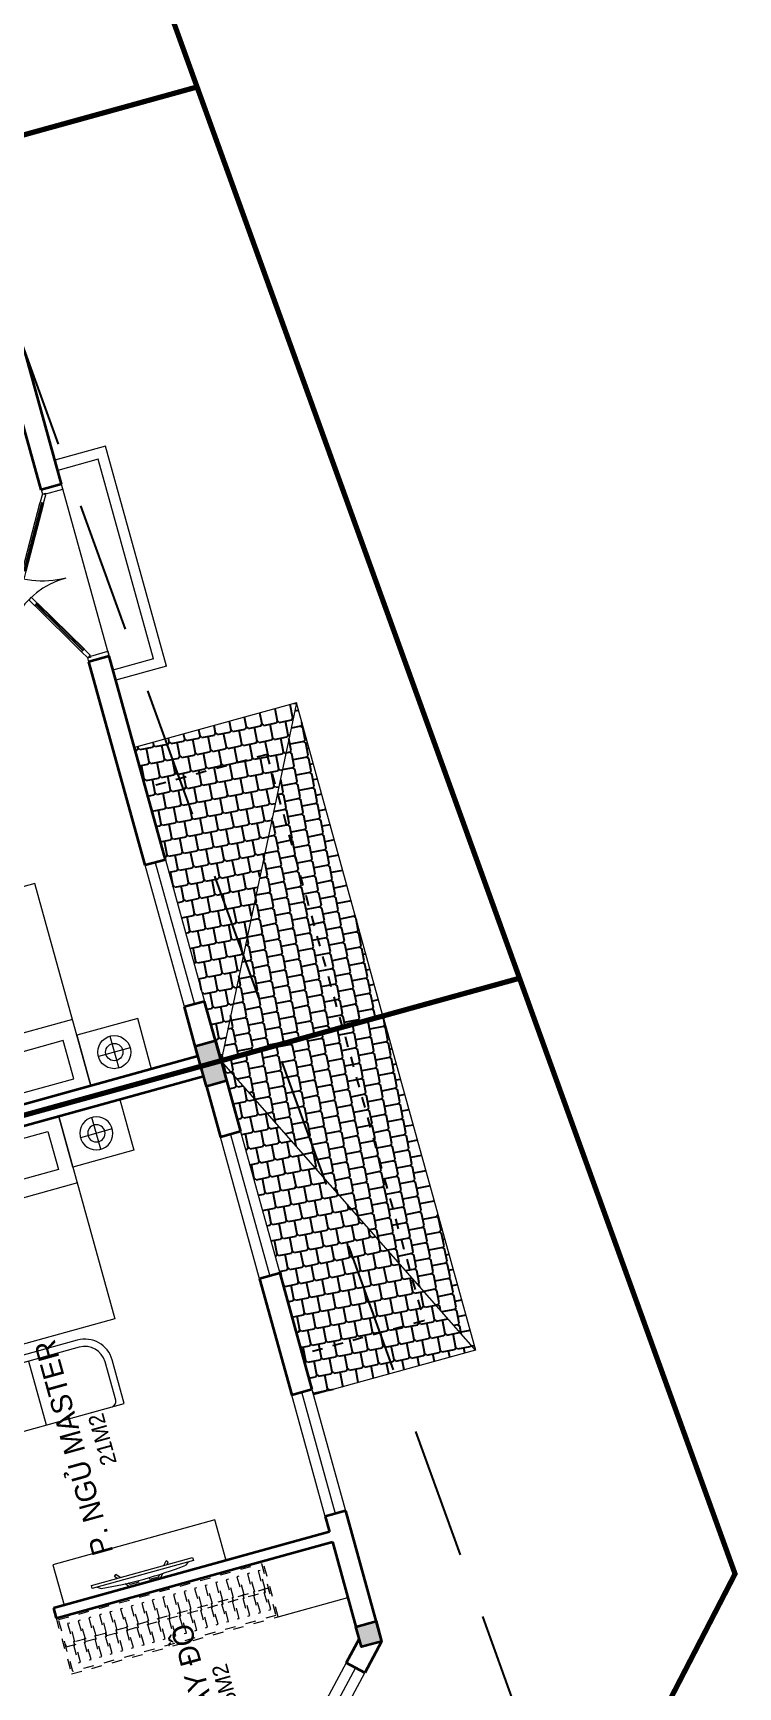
# Model space of a CAD drawing. Header units: metres. Extents: x 568332 to 569219, y 2065964 to 2066430.
# Drawn here: x 568544.54 to 568551.25, y 2066381.03 to 2066396.78 of the extents above; entities that cross this region are included whole.
import ezdxf

# ---------------------------------------------------------------- set-up
doc = ezdxf.new("R2010")
doc.units = ezdxf.units.M
for name, pattern in [('$AUDIT_BAD_LTYPE2', [0]), ('HIDDEN', [0.375, 0.25, -0.125]), ('X-5M-G-MB PHONGNGU$0$HIDDEN2', [0.1875, 0.125, -0.0625])]:
    doc.linetypes.add(name, pattern=pattern)
doc.layers.get('0').update_dxf_attribs({"linetype": 'CONTINUOUS'})
doc.layers.get('DEFPOINTS').update_dxf_attribs({"linetype": 'CONTINUOUS'})
for name, color, linetype, lineweight in [('-CONCRETE', 1, 'CONTINUOUS', 35), ('-DIM', 9, 'CONTINUOUS', 13), ('-DOOR', 137, 'CONTINUOUS', 9), ('-FURNITURE', 46, 'CONTINUOUS', 9), ('-LINE1', 7, 'CONTINUOUS', 18), ('-WALL', 4, 'CONTINUOUS', 35), ('TEXT25', 2, 'CONTINUOUS', 13)]:
    doc.layers.add(name, color=color, linetype=linetype, lineweight=lineweight)
for name, color, linetype in [('-RANH GIOI LO DAT', 12, 'CONTINUOUS'), ('13. NET HATCH', 252, 'CONTINUOUS'), ('APOLIC', 7, 'CONTINUOUS'), ('RANHGIOI', 2, 'HIDDEN')]:
    doc.layers.add(name, color=color, linetype=linetype)
doc.styles.add('SVN_AVO_thuong', font='')
doc.styles.add('T1', font='', dxfattribs={"height": 200})
doc.styles.get('SVN_AVO_thuong').set_extended_font_data('SVN-Avo')
doc.styles.get('T1').set_extended_font_data('VNgeometric Light')

# ---------------------------------------------------------------- blocks, each defined once
blk = doc.blocks.new('A$C8a974c9c')
for p, q in [((1750.087982669494, 2957.416116623174), (1750.087982669657, 2642.58393779996)), ((1592.671893257969, 2800.000027211493), (1907.504072081182, 2800.000027211652)), ((1342.999452652235, 2500.000027214177), (1342.999452652119, 700.000027214177)), ((1750.087982669345, 242.5839378051005), (1750.087982669549, 557.4161166283138)), ((1592.67189325784, 400.0000272168018), (1907.504072081053, 400.0000272166017))]:
    blk.add_line(p, q)
for points in [[(1999.999452652235, 3100.000027209127), (1500.176512686827, 3100.000027209127), (1500.176512686827, 2500.000027214177), (1999.999452652235, 2500.000027214177)], [(1890.999452652235, 2360.000027214177), (1514.499452652235, 2360.000027214177), (1514.499452652148, 1642.500027214177), (1890.999452652148, 1642.500027214177)], [(1890.99945265209, 840.000027214177), (1514.49945265209, 840.000027214177), (1514.499452652148, 1557.500027214177), (1890.999452652148, 1557.500027214177)], [(1999.999452652119, 100.0000272192265), (1500.17651268671, 100.0000272192265), (1500.17651268671, 700.000027214177), (1999.999452652119, 700.000027214177)]]:
    blk.add_lwpolyline(points, close=True)
blk.add_lwpolyline([(1999.999452652235, 2500.000027214177), (-0.0005473477649502456, 2500.000027214177), (-0.0005473478813655674, 700.000027214177), (1999.999452652119, 700.000027214177), (1999.999452652235, 2500.000027214177)])
for centre, radius in [((1750.087982669561, 2800.000027211581), 157.4160894116067), ((1750.087982669561, 2800.000027211581), 82.41608941160666), ((1750.087982669432, 400.0000272166926), 157.4160894116067), ((1750.087982669432, 400.0000272166926), 82.41608941160666)]:
    blk.add_circle(centre, radius)
blk = doc.blocks.new('*U230')
at = {"linetype": 'X-5M-G-MB PHONGNGU$0$HIDDEN2'}
for points in [[(0, 600.0000000004657), (0, 0), (2226.964380314296, -7.999085833518534e-10), (2226.964380314296, 599.9999999996658)], [(2206.964380314296, 579.9996613715924), (2206.964380314296, 19.99966137159253), (20, 20.00000000046566), (20, 580.0000000004657)], [(2206.964380314296, 286.6991212946746), (2206.964380314296, 313.0991212945814), (20, 313.0991212953813), (19.99999859370291, 286.6991212952417)], [(113.7817614636733, 319.1750910408318), (109.4317788550979, 319.1750910408318), (109.4317788550979, 280.441767644881), (113.7817614636733, 280.441767644881)], [(227.7817614636733, 319.1750910407849), (223.4317788550979, 319.1750910407849), (223.4317788550979, 280.4417676448341), (227.7817614636733, 280.4417676448341)], [(341.7817614636733, 319.175091040738), (337.4317788550979, 319.175091040738), (337.4317788550979, 280.4417676447872), (341.7817614636733, 280.4417676447872)], [(455.7817614636733, 319.1750910406911), (451.4317788550979, 319.1750910406911), (451.4317788550979, 280.4417676447403), (455.7817614636733, 280.4417676447403)], [(569.7817614636733, 319.1750910406442), (565.431778855098, 319.1750910406442), (565.431778855098, 280.4417676446934), (569.7817614636733, 280.4417676446934)], [(683.7817614636733, 319.1750910405973), (679.431778855098, 319.1750910405973), (679.431778855098, 280.4417676446465), (683.7817614636733, 280.4417676446465)], [(797.7817614636733, 319.1750910405504), (793.431778855098, 319.1750910405504), (793.431778855098, 280.4417676445996), (797.7817614636733, 280.4417676445996)], [(911.7817614636733, 319.1750910405035), (907.431778855098, 319.1750910405035), (907.431778855098, 280.4417676445527), (911.7817614636733, 280.4417676445527)], [(1025.781761463673, 319.1750910404566), (1021.431778855098, 319.1750910404566), (1021.431778855098, 280.4417676445057), (1025.781761463673, 280.4417676445057)], [(1139.781761463673, 319.1750910404097), (1135.431778855098, 319.1750910404097), (1135.431778855098, 280.4417676444588), (1139.781761463673, 280.4417676444588)], [(1253.781761463673, 319.1750910403628), (1249.431778855098, 319.1750910403628), (1249.431778855098, 280.4417676444119), (1253.781761463673, 280.4417676444119)], [(1367.781761463673, 319.1750910403159), (1363.431778855098, 319.1750910403159), (1363.431778855098, 280.441767644365), (1367.781761463673, 280.441767644365)], [(1481.781761463673, 319.175091040269), (1477.431778855098, 319.175091040269), (1477.431778855098, 280.4417676443181), (1481.781761463673, 280.4417676443181)], [(1595.781761463673, 319.175091040222), (1591.431778855098, 319.175091040222), (1591.431778855098, 280.4417676442712), (1595.781761463673, 280.4417676442712)], [(1709.781761463673, 319.1750910401751), (1705.431778855098, 319.1750910401751), (1705.431778855098, 280.4417676442243), (1709.781761463673, 280.4417676442243)], [(1823.781761463673, 319.1750910401282), (1819.431778855098, 319.1750910401282), (1819.431778855098, 280.4417676441774), (1823.781761463673, 280.4417676441774)], [(1937.781761463673, 319.1750910400813), (1933.431778855098, 319.1750910400813), (1933.431778855098, 280.4417676441305), (1937.781761463673, 280.4417676441305)], [(2051.781761463673, 319.1750910400344), (2047.431778855098, 319.1750910400344), (2047.431778855098, 280.4417676440836), (2051.781761463673, 280.4417676440836)], [(2165.781761463673, 319.1750910399875), (2161.431778855098, 319.1750910399875), (2161.431778855098, 280.4417676440366), (2165.781761463673, 280.4417676440366)]]:
    blk.add_lwpolyline(points, close=True, dxfattribs=at)
for points in [[(122.2409142897814, 313.1103512093413), (122.2409142897814, 515.2497102723445), (100.1765458012815, 515.2497102723445), (100.1765458012815, 313.1103512093413)], [(236.2409142897814, 313.1103512092944), (236.2409142897814, 515.2497102722975), (214.1765458012815, 515.2497102722975), (214.1765458012815, 313.1103512092944)], [(350.2409142897814, 313.1103512092475), (350.2409142897814, 515.2497102722507), (328.1765458012815, 515.2497102722507), (328.1765458012815, 313.1103512092475)], [(464.2409142897814, 313.1103512092006), (464.2409142897814, 515.2497102722037), (442.1765458012815, 515.2497102722037), (442.1765458012815, 313.1103512092006)], [(578.2409142897814, 313.1103512091537), (578.2409142897814, 515.2497102721569), (556.1765458012815, 515.2497102721569), (556.1765458012815, 313.1103512091537)], [(692.2409142897814, 313.1103512091068), (692.2409142897814, 515.24971027211), (670.1765458012815, 515.24971027211), (670.1765458012815, 313.1103512091068)], [(806.2409142897814, 313.1103512090599), (806.2409142897814, 515.249710272063), (784.1765458012815, 515.249710272063), (784.1765458012815, 313.1103512090599)], [(920.2409142897814, 313.110351209013), (920.2409142897814, 515.2497102720162), (898.1765458012815, 515.2497102720162), (898.1765458012815, 313.110351209013)], [(1034.240914289781, 313.1103512089661), (1034.240914289781, 515.2497102719692), (1012.176545801281, 515.2497102719692), (1012.176545801281, 313.1103512089661)], [(1148.240914289781, 313.1103512089192), (1148.240914289781, 515.2497102719224), (1126.176545801281, 515.2497102719224), (1126.176545801281, 313.1103512089192)], [(1262.240914289781, 313.1103512088723), (1262.240914289781, 515.2497102718754), (1240.176545801281, 515.2497102718754), (1240.176545801281, 313.1103512088723)], [(1376.240914289781, 313.1103512088254), (1376.240914289781, 515.2497102718285), (1354.176545801281, 515.2497102718285), (1354.176545801281, 313.1103512088254)], [(1490.240914289781, 313.1103512087785), (1490.240914289781, 515.2497102717816), (1468.176545801281, 515.2497102717816), (1468.176545801281, 313.1103512087785)], [(1604.240914289781, 313.1103512087315), (1604.240914289781, 515.2497102717347), (1582.176545801281, 515.2497102717347), (1582.176545801281, 313.1103512087315)], [(1718.240914289781, 313.1103512086846), (1718.240914289781, 515.2497102716878), (1696.176545801281, 515.2497102716878), (1696.176545801281, 313.1103512086846)], [(1832.240914289781, 313.1103512086377), (1832.240914289781, 515.2497102716409), (1810.176545801281, 515.2497102716409), (1810.176545801281, 313.1103512086377)], [(1946.240914289781, 313.1103512085908), (1946.240914289781, 515.2497102715939), (1924.176545801281, 515.2497102715939), (1924.176545801281, 313.1103512085908)], [(2060.240914289781, 313.1103512085439), (2060.240914289781, 515.2497102715471), (2038.176545801281, 515.2497102715471), (2038.176545801281, 313.1103512085439)], [(2174.240914289781, 313.110351208497), (2174.240914289781, 515.2497102715001), (2152.176545801281, 515.2497102715001), (2152.176545801281, 313.110351208497)], [(100.1765458012815, 286.7103512094345), (100.1765458012815, 92.0852110228024), (122.2409142897814, 92.0852110228024), (122.2409142897814, 286.7103512094345)], [(214.1765458012815, 286.7103512093876), (214.1765458012815, 92.08521102275549), (236.2409142897814, 92.08521102275549), (236.2409142897814, 286.7103512093876)], [(328.1765458012815, 286.7103512093407), (328.1765458012815, 92.08521102270858), (350.2409142897814, 92.08521102270858), (350.2409142897814, 286.7103512093407)], [(442.1765458012815, 286.7103512092938), (442.1765458012815, 92.08521102266168), (464.2409142897814, 92.08521102266168), (464.2409142897814, 286.7103512092938)], [(556.1765458012815, 286.7103512092469), (556.1765458012815, 92.08521102261477), (578.2409142897814, 92.08521102261477), (578.2409142897814, 286.7103512092469)], [(670.1765458012815, 286.7103512092), (670.1765458012815, 92.08521102256786), (692.2409142897814, 92.08521102256786), (692.2409142897814, 286.7103512092)], [(784.1765458012815, 286.7103512091531), (784.1765458012815, 92.08521102252095), (806.2409142897814, 92.08521102252095), (806.2409142897814, 286.7103512091531)], [(898.1765458012815, 286.7103512091062), (898.1765458012815, 92.08521102247404), (920.2409142897814, 92.08521102247404), (920.2409142897814, 286.7103512091062)], [(1012.176545801281, 286.7103512090592), (1012.176545801281, 92.08521102242715), (1034.240914289781, 92.08521102242715), (1034.240914289781, 286.7103512090592)], [(1126.176545801281, 286.7103512090123), (1126.176545801281, 92.08521102238024), (1148.240914289781, 92.08521102238024), (1148.240914289781, 286.7103512090123)], [(1240.176545801281, 286.7103512089654), (1240.176545801281, 92.08521102233333), (1262.240914289781, 92.08521102233333), (1262.240914289781, 286.7103512089654)], [(1354.176545801281, 286.7103512089186), (1354.176545801281, 92.08521102228642), (1376.240914289781, 92.08521102228642), (1376.240914289781, 286.7103512089186)], [(1468.176545801281, 286.7103512088717), (1468.176545801281, 92.0852110222395), (1490.240914289781, 92.0852110222395), (1490.240914289781, 286.7103512088717)], [(1582.176545801281, 286.7103512088247), (1582.176545801281, 92.0852110221926), (1604.240914289781, 92.0852110221926), (1604.240914289781, 286.7103512088247)], [(1696.176545801281, 286.7103512087778), (1696.176545801281, 92.0852110221457), (1718.240914289781, 92.0852110221457), (1718.240914289781, 286.7103512087778)], [(1810.176545801281, 286.7103512087309), (1810.176545801281, 92.08521102209879), (1832.240914289781, 92.08521102209879), (1832.240914289781, 286.7103512087309)], [(1924.176545801281, 286.710351208684), (1924.176545801281, 92.08521102205188), (1946.240914289781, 92.08521102205188), (1946.240914289781, 286.710351208684)], [(2038.176545801281, 286.7103512086371), (2038.176545801281, 92.08521102200497), (2060.240914289781, 92.08521102200497), (2060.240914289781, 286.7103512086371)], [(2152.176545801281, 286.7103512085902), (2152.176545801281, 92.08521102195806), (2174.240914289781, 92.08521102195806), (2174.240914289781, 286.7103512085902)]]:
    blk.add_lwpolyline(points, dxfattribs=at)
blk = doc.blocks.new('XR.MB.LM123$0$tvi 1')
blk.add_lwpolyline([(28.54445810673496, -2.291926648467779e-10), (28.54445810673496, -999.9999999999964), (-7.275957614183426e-12, -1000), (0, 0)], close=True)
for points in [[(28.54445810680045, -50.31958968611434), (52.37372755713295, -80.86315460130209)], [(-24.09820395050338, -235.5599978379832), (-39.09879504836863, -251.7939635238108)], [(0, -284.7849796677438), (-39.09879504836863, -251.7939635238108)], [(0, -255.9952397129928), (-24.09820395050338, -235.5599978379832)], [(69.66229681991535, -315.0836646851385), (111.1934016081432, -350.2927865858655), (111.193401608034, -649.712917566063), (69.68611289083492, -684.9110379843005)], [(89.09002233762294, -445.7449799550195), (89.09002233762294, -359.9578938602899), (70.91298945683957, -344.6203678706661)], [(89.09002233762294, -445.7449799550195), (73.49991829216015, -445.7449799550232)], [(89.09002233768115, -554.2550200447404), (89.09002233773936, -640.0421061392371), (70.91298945678864, -655.3796321293303)], [(89.09002233768115, -554.2550200447404), (73.49991829216015, -554.2550200447404)], [(0, -715.2150203320198), (-39.09879504836863, -748.2060364759491)], [(-24.09820395050338, -764.4400021620095), (-39.09879504836863, -748.2060364759491)], [(0, -744.004760287), (-24.09820395050338, -764.4400021620095)], [(28.54445810674224, -949.680410313882), (52.37372755713295, -919.1368453984578)]]:
    blk.add_lwpolyline(points)
blk.add_arc((-4025.16618952866, -499.9999999999964), 4099.025185406737, 354.1310878512652, 5.868912148527433)
blk = doc.blocks.new('A$C424D5770')
at = {"layer": '-FURNITURE'}
blk.add_line((70.00063380098436, 769.8614636488492), (700.0012267573038, 769.861463410547), dxfattribs=at)
for points in [[(0.0006336262740660459, 269.9992703502066), (0.0006339756946545094, 1269.723656995484, -0.414213562383414), (270.0006340710097, 1539.7236569097), (700.0012270177831, 1539.723656726594), (700.0012264967954, -0.0007299187273019925), (270.0006335285434, -0.0007297355768969283, -0.4142135623627453)], [(70.00063362627407, 269.9992703279713), (70.00063397569465, 1269.723656973249, -0.4142135623834242), (270.0006340463005, 1469.7236569097), (650.001226997294, 1469.723656750852, -0.4142135623627659), (700.0012269796571, 1419.723656734961), (700.0012265349214, 119.9992700896546, -0.4142135623834403), (650.0012265172554, 69.99927010554529), (270.0006335556682, 69.9992702644231, -0.4142135623627457)]]:
    blk.add_lwpolyline(points, format="xyb", close=True, dxfattribs=at)
blk = doc.blocks.new('A$C5C575821')
at = {"layer": '-CONCRETE'}
h = blk.add_hatch(color=256, dxfattribs=at)
h.dxf.hatch_style = 1
h.paths.add_polyline_path([(-0.00237559899687767, 200.0000000000146), (-0.00237559899687767, 1.455191522836685e-11), (199.9976244010031, 1.455191522836685e-11), (199.9976244010031, 200.0000000000146)])
blk.add_lwpolyline([(-0.00237559899687767, 1.455191522836685e-11), (199.9976244010031, 1.455191522836685e-11), (199.9976244010031, 200.0000000000146), (-0.00237559899687767, 200.0000000000146)], close=True, dxfattribs=at)
blk = doc.blocks.new('M32-T3')
at = {"layer": '13. NET HATCH'}
h = blk.add_hatch(dxfattribs=at)
h.set_pattern_fill('MAIGO-12', color=256, scale=300, angle=265.5747602973733)
h.set_pattern_definition([(265.5747602973733, (35752.24801955459, 16676.34471915697), (143.7659610596952, -86.35015020590416), [120, -30, 120, -30]), (355.5747602973733, (35768.36067602166, 16690.14262847591), (155.3396968005404, 63.20267872421365), [134.9999999999998, -164.9999999999998]), (310.5747602973733, (35754.56276670273, 16706.25528494304), (143.7659610624303, -86.35015020754696), [21.213203436, -403.0508652]), (40.57476029737334, (35752.24801955459, 16676.34471915697), (155.3396968034957, 63.20267872541608), [21.21320343600001, -403.0508652000001])])
h.paths.add_polyline_path([(203596.5087522803, -1034089.895302487), (205466.3260511317, -1033183.657591331), (203162.4817180273, -1033183.658197474), (202165.0843935945, -1033183.658459889), (202165.0848145549, -1034783.658459889)])
h = blk.add_hatch(dxfattribs=at)
h.set_pattern_fill('MAIGO-12', color=256, scale=300, angle=-4.425239702626648)
h.set_pattern_definition([(355.5747602973733, (35848.92395835716, 16759.13217507058), (86.35015020590413, 143.7659610596952), [119.9999999999999, -29.99999999999997, 119.9999999999999, -29.99999999999997]), (85.57476029737336, (35835.12604903823, 16775.24483153771), (-63.20267872421368, 155.3396968005404), [135, -165]), (40.57476029737334, (35819.01339257113, 16761.44692221878), (86.35015020754693, 143.7659610624303), [21.21320343600001, -403.0508652000001]), (130.5747602973733, (35848.92395835716, 16759.13217507058), (-63.20267872541611, 155.3396968034957), [21.213203436, -403.0508652])])
h.paths.add_polyline_path([(205466.3236549597, -1033183.657591332), (205090.7137392977, -1033365.704276838), (204088.6924649658, -1033851.350370035), (203364.2208313422, -1034202.477464353), (202165.0848145549, -1034783.658459889), (205466.3236621025, -1034783.65762391)])
at = {"layer": '-DOOR'}
for points in [[(199621.3927783543, -1032804.780994459), (199120.6377301022, -1032327.116688827), (198982.5923621772, -1032471.835299911), (199483.3474104293, -1032949.499605544)], [(201017.7301720382, -1032983.658761758), (202217.7301720382, -1032983.658446038), (202217.7302246582, -1033183.658446038), (201017.7302246583, -1033183.658761758)]]:
    blk.add_lwpolyline(points, close=True, dxfattribs=at)
for points in [[(199552.3700943918, -1032877.140300001), (199051.6150461395, -1032399.475994369)], [(203365.7039716567, -1032983.658144006), (204765.7039716567, -1032983.657775665)], [(201017.7301983482, -1033083.658761758), (202217.7301983482, -1033083.658446038)], [(204765.7039979667, -1033083.657775665), (203365.7039979668, -1033083.658144006)], [(204765.7040242768, -1033183.657775665), (203365.7040242768, -1033183.658144006)]]:
    blk.add_lwpolyline(points, dxfattribs=at)
at = {"layer": '-FURNITURE'}
blk.add_lwpolyline([(201266.3242555328, -1031961.385171483), (201266.3242550245, -1030361.385171486), (200866.3236620682, -1030361.385171556), (200866.3236625765, -1031961.385171553)], close=True, dxfattribs=at)
blk.add_lwpolyline([(200216.3236621018, -1032296.810905903), (200216.3236621018, -1032983.657776216)], dxfattribs=at)
at = {"layer": '-LINE1'}
for p, q in [((202165.0848145549, -1034783.658459889), (202165.0843935945, -1033183.658459889)), ((205466.3236549597, -1033183.657591332), (205466.3236621025, -1034783.65762391)), ((205466.3236621025, -1034783.65762391), (202165.0848145549, -1034783.658459889))]:
    blk.add_line(p, q, dxfattribs=at)
blk.add_lwpolyline([(202165.0848145549, -1034783.658459889), (205466.3260511316, -1033183.657591331)], dxfattribs=at)
at = {"layer": '-RANH GIOI LO DAT', "linetype": 'HIDDEN', "ltscale": 10, "const_width": 50}
blk.add_lwpolyline([(199451.4178575455, -1036598.047237429), (205466.3236621032, -1036132.558427745), (205466.3236621025, -1016255.591068573), (194466.3236619882, -1016255.591068438), (194466.3236616741, -1031983.839740519)], close=True, dxfattribs=at)
at = {"layer": '-WALL'}
for p, q in [((205466.3231418463, -1033183.657591332), (205466.3236621025, -1018255.591068474)), ((205366.3260511316, -1032983.657776216), (205366.3236621025, -1028555.426890617)), ((200866.3236621025, -1030255.426890617), (200766.3236621025, -1030255.426890617)), ((200766.3236621025, -1030255.426890617), (200766.3236621025, -1032983.658827903)), ((200866.3236621024, -1032983.658801593), (200866.3236621025, -1030255.426890617)), ((199808.9166322853, -1032983.657776213), (199621.3927783541, -1032804.78099446)), ((199728.8250077041, -1033183.657776216), (199483.3474104274, -1032949.499605546)), ((200766.3236621025, -1032983.657776216), (199928.8250077055, -1032983.657776216)), ((201017.7302300634, -1032983.657776218), (200866.3236621024, -1032983.657776217)), ((203365.7039716567, -1032983.658144005), (202217.7301720382, -1032983.658446038)), ((205266.3260511316, -1032983.657776216), (204765.7039716567, -1032983.657775665)), ((201017.7302300636, -1033183.658761758), (199728.8250077049, -1033183.658761755)), ((203365.7040242768, -1033183.658144006), (202217.7302246582, -1033183.658446038)), ((205466.3236549591, -1033183.657591332), (204765.7040242768, -1033183.657775665))]:
    blk.add_line(p, q, dxfattribs=at)
for points in [[(199483.3474104291, -1032949.499605544), (199621.3927783545, -1032804.780994459)], [(201017.7302300636, -1033183.657776218), (201017.7302300634, -1032983.657776218)], [(202217.7302246582, -1033183.658446038), (202217.7301720382, -1032983.658446038)], [(203365.7040242768, -1033183.658144006), (203365.7039716567, -1032983.658144006)], [(204765.7040242768, -1033183.657775665), (204765.7039716567, -1032983.657775665)]]:
    blk.add_lwpolyline(points, dxfattribs=at)
at = {"layer": 'DEFPOINTS', "linetype": 'HIDDEN', "ltscale": 5}
for p, q in [((202565.0847093148, -1034383.658354649), (202565.0843935945, -1033183.658354649)), ((205373.4569183613, -1034383.657615766), (202565.0847093148, -1034383.658354649))]:
    blk.add_line(p, q, dxfattribs=at)
at = {"layer": '-DIM', "xscale": -1}
blk.add_blockref('A$C424D5770', (203266.3242959034, -1031425.28835429), dxfattribs=at)
at = {"layer": '-FURNITURE', "xscale": -1, "rotation": 180}
blk.add_blockref('A$C8a974c9c', (203366.3242094503, -1029055.426863403), dxfattribs=at)
at = {"layer": '-FURNITURE', "extrusion": (0, 0, -1), "xscale": -0.916666666665974, "yscale": 0.916666666665974, "zscale": -0.916666666665974, "rotation": 90}
blk.add_blockref('*U230', (-200216.3236621025, -1030255.426890617), dxfattribs=at)
at = {"layer": '-FURNITURE', "extrusion": (0, 0, -1), "xscale": -1, "rotation": 180.0036897224083}
blk.add_blockref('XR.MB.LM123$0$tvi 1', (-200977.484864614, -1031661.395183205), dxfattribs=at)
at = {"layer": '-WALL', "xscale": -1, "rotation": 359.9999999998357}
blk.add_blockref('A$C5C575821', (199928.8226321059, -1033183.657776214), dxfattribs=at)
at = {"layer": '-WALL', "xscale": -1}
blk.add_blockref('A$C5C575821', (205466.3236755326, -1033183.657776216), dxfattribs=at)
at = {"layer": 'TEXT25'}
for s, height, rotation, style, p in [('P. NGỦ MASTER', 200, 1.005123984043621e-08, 'SVN_AVO_thuong', (201232.1885119749, -1030949.030491505)), ('21M2', 150, 359.9999999899487, 'T1', (202040.0340984421, -1031207.857804708)), ('P. THAY ĐỒ', 200, 1.005123984043621e-08, 'SVN_AVO_thuong', (198876.1136708261, -1031478.963582191)), ('8,5M2', 150, 359.9999999899487, 'T1', (199370.7964947989, -1031706.065411961))]:
    blk.add_text(s, height=height, rotation=rotation, dxfattribs=dict(at, style=style)).set_placement(p)
blk = doc.blocks.new('*U236')
at = {"ltscale": 0.3}
for points in [[(1072.650000000008, 0, 0.4142135623730951), (50, 1022.650000000007, 0.4142135623730951)], [(1072.650000000008, 0, -0.4142135623730951), (2040.999999999975, 968.3499999999674, -0.4142135623730951)]]:
    blk.add_lwpolyline(points, format="xyb", dxfattribs=at)
for points in [[(851.5549456558338, 462.7779636446716), (136.6025403784439, 50.00000000000001)], [(849.0383388017187, 461.3250000000038), (869.0383388017187, 426.6839838486262), (955.6408791801625, 476.6839838486263), (935.6408791801625, 511.3250000000038), (849.0383388017187, 461.3250000000038)], [(1288.986840623786, 434.1749999999836), (1268.986840623786, 399.5339838486062), (1182.384300245342, 449.5339838486062), (1202.384300245342, 484.1749999999836), (1288.986840623786, 434.1749999999836)], [(1286.470233769671, 435.6279636446514), (1954.397459621531, 50)], [(136.6025403784439, 50.00000000000001), (156.6025403784439, 15.35898384862247), (70, -34.64101615137755), (50, 0), (136.6025403784439, 50.00000000000001)], [(1954.397459621531, 50), (1934.397459621531, 15.35898384862253), (2020.999999999975, -34.64101615137747), (2040.999999999975, 0), (1954.397459621531, 50)]]:
    blk.add_lwpolyline(points)
for points in [[(743.5512405761258, 433.0652498935575), (890.4458856017206, 517.8749127415991), (904.5808294097276, 493.392471904), (880.0983885721537, 479.2575280960076), (868.790433525751, 498.8434807660818), (746.3782293377301, 428.1687617260326)], [(0, 0), (50, 0), (50, -40), (60, -40), (60, -245.9999999543969), (0, -245.9999999543969)], [(2090.999999999975, 0), (2040.999999999975, 0), (2040.999999999975, -40), (2030.999999999975, -40), (2030.999999999975, -245.9999999543969), (2090.999999999975, -245.9999999543969)]]:
    blk.add_lwpolyline(points, close=True)
at = {"layer": 'APOLIC', "linetype": '$AUDIT_BAD_LTYPE2'}
for p, q in [((146.6025403784439, 32.67949192431124), (859.0383388017187, 444.0044919243149)), ((869.0383388017187, 426.6839838486262), (156.6025403784439, 15.35898384862247)), ((1268.986840623786, 399.5339838486062), (1934.397459621531, 15.35898384862253)), ((1944.397459621531, 32.67949192431115), (1278.986840623786, 416.8544919242948))]:
    blk.add_line(p, q, dxfattribs=at)
blk = doc.blocks.new('M33-T3')
at = {"layer": '13. NET HATCH'}
h = blk.add_hatch(dxfattribs=at)
h.set_pattern_fill('MAIGO-12', color=256, scale=299.9999999999999, angle=-4.425254757133171)
h.set_pattern_definition([(355.5747452428669, (39822.85091517027, 15829.7779377352), (86.35018798050892, 143.7659383711273), [120, -30, 120, -30]), (85.57474524286684, (39809.05301008496, 15845.8905978275), (-63.20263790859647, 155.3397134070835), [134.9999999999997, -164.9999999999997]), (40.57474524286683, (39792.94034999245, 15832.09269274236), (86.35018798215171, 143.7659383738624), [21.213203436, -403.0508652]), (130.5747452428668, (39822.85091517027, 15829.7779377352), (-63.2026379097989, 155.3397134100388), [21.21320343599997, -403.0508651999995])])
h.paths.add_polyline_path([(197971.1463441542, -1101427.95857884), (196654.4951153847, -1100747.205256267), (195970.0053910424, -1100393.300863112), (195179.2565260364, -1099984.456891822), (194876.5717094397, -1099827.958577903), (194876.5717094397, -1101427.958580024)])
h = blk.add_hatch(dxfattribs=at)
h.set_pattern_fill('MAIGO-12', color=256, scale=299.9999999999999, angle=265.5747452428668)
h.set_pattern_definition([(265.5747452428668, (39726.17495461521, 15746.99050722318), (143.7659383711273, -86.35018798050895), [120, -30, 120, -30]), (355.5747452428669, (39742.28761470775, 15760.78841230855), (155.3397134070835, 63.20263790859644), [135, -165]), (310.5747452428668, (39728.48970962243, 15776.90107240109), (143.7659383738624, -86.35018798215174), [21.213203436, -403.0508652]), (40.57474524286683, (39726.17495461521, 15746.99050722318), (155.3397134100388, 63.20263790979887), [21.213203436, -403.0508652])])
h.paths.add_polyline_path([(197971.1463441542, -1101427.95857884), (197971.1463435708, -1099827.95857884), (197100.1716187038, -1099827.958579158), (194876.5717094397, -1099827.958577903), (196595.789463755, -1100716.852444127)])
at = {"layer": '-DOOR'}
for points in [[(195463.3937651445, -1099627.958579755), (196863.3937651445, -1099627.958579266)], [(196863.3937651794, -1099727.958579255), (195463.3937651794, -1099727.958579745)], [(196863.3937652144, -1099827.958579255), (195463.3937652143, -1099827.958579745)], [(198873.8590266417, -1099827.958578511), (200573.8590266421, -1099827.958577891)]]:
    blk.add_lwpolyline(points, dxfattribs=at)
at = {"layer": '-LINE1'}
for p, q in [((194876.5717094397, -1099827.958577903), (194876.5717094397, -1101427.958580024)), ((197971.1463441542, -1101427.95857884), (197971.1463435708, -1099827.95857884)), ((198636.8724601927, -1100328.843788619), (198637.0811731526, -1099827.958578611)), ((198736.9141550686, -1100228.802093669), (198737.0811644713, -1099828.000247428)), ((200710.8035557824, -1100227.979595796), (200710.636888813, -1099828.000246709)), ((200810.8452159908, -1100327.937918224), (200810.6368801316, -1099827.958577819)), ((198736.9141550686, -1100228.802093669), (200710.8035557824, -1100227.979595796)), ((198636.8724601927, -1100328.843788619), (200810.8452159908, -1100327.937918224)), ((194876.5717094397, -1101427.958580024), (197971.1463441542, -1101427.95857884))]:
    blk.add_line(p, q, dxfattribs=at)
blk.add_lwpolyline([(197971.1463441542, -1101427.95857884), (194876.5717094397, -1099827.958579977)], dxfattribs=at)
at = {"layer": '-RANH GIOI LO DAT', "linetype": 'HIDDEN', "ltscale": 10, "const_width": 50}
blk.add_lwpolyline([(203876.571708693, -1102080.35633725), (203876.5717087883, -1082899.891869968), (194876.5717094397, -1082899.891870038), (194876.5717094397, -1102776.859229435)], close=True, dxfattribs=at)
at = {"layer": '-WALL', "linetype": 'Continuous', "ltscale": 10}
for p, q in [((194876.5717092961, -1099827.958579977), (194876.5717094397, -1084899.891870357)), ((194976.5717110532, -1099627.958579933), (194976.5717094397, -1095200.38029844))]:
    blk.add_line(p, q, dxfattribs=at)
at = {"layer": '-WALL'}
for p, q in [((194976.5717110532, -1099627.958579969), (195463.3937651445, -1099627.958579755)), ((200573.8590265691, -1099627.958577891), (201691.4515367202, -1099627.958577484)), ((194876.5717092961, -1099827.958579977), (195463.3937652144, -1099827.958579755)), ((196863.3937652144, -1099827.958579244), (198873.8590266421, -1099827.958578511)), ((200573.8590266421, -1099827.958577891), (201876.5717096713, -1099827.958577416))]:
    blk.add_line(p, q, dxfattribs=at)
for points in [[(195463.3937652144, -1099827.958579745), (195463.3937651445, -1099627.958579745)], [(196863.3937651444, -1099627.958579245), (198873.8590265691, -1099627.958578511)], [(196863.3937652144, -1099827.958579255), (196863.3937651445, -1099627.958579256)], [(198873.8590266421, -1099827.958578511), (198873.8590265691, -1099627.958578511)], [(200573.8590266421, -1099827.958577891), (200573.8590265691, -1099627.958577891)]]:
    blk.add_lwpolyline(points, dxfattribs=at)
at = {"layer": 'DEFPOINTS', "linetype": 'HIDDEN', "ltscale": 5}
for p, q in [((197571.1463440083, -1101027.958578986), (197571.1463435708, -1099827.958578986)), ((194876.5717094397, -1101027.958580012), (197571.1463440083, -1101027.958578986))]:
    blk.add_line(p, q, dxfattribs=at)
at = {"layer": '-DOOR', "xscale": -0.8130081300813005, "yscale": 0.8130081300813004, "zscale": 0.8130081300813005, "rotation": 2.005116073178215e-08}
blk.add_blockref('*U236', (200573.8590265717, -1099627.958577939), dxfattribs=at)
at = {"layer": '-FURNITURE', "rotation": 180}
blk.add_blockref('A$C8a974c9c', (196976.5711620919, -1096070.439173878), dxfattribs=at)
at = {"layer": '-WALL', "xscale": -1}
blk.add_blockref('A$C5C575821', (195076.5693336971, -1099827.958579969), dxfattribs=at)
blk = doc.blocks.new('M34-T3')
at = {"layer": '-RANH GIOI LO DAT', "linetype": 'HIDDEN', "ltscale": 10, "const_width": 50.00000000000004}
blk.add_lwpolyline([(202625.2799110413, -1167939.099892139), (202625.2799110413, -1149455.138317585), (193625.2799105644, -1149455.138317347), (193625.2799098492, -1168635.60278511)], close=True, dxfattribs=at)

msp = doc.modelspace()

# ---------------------------------------------------------------- block references
at = {"layer": '-DIM', "xscale": 0.001, "yscale": 0.001, "zscale": 0.001, "rotation": 105.4590240808033}
msp.add_blockref('M32-T3', (567605.2885759645, 2065913.567334296), dxfattribs=at)

# ---------------------------------------------------------------- next in the draw order: block references
at = {"layer": '-DIM', "xscale": 0.001, "yscale": 0.001, "zscale": 0.001, "rotation": 105.4590240743158}
msp.add_blockref('M33-T3', (567538.2326881108, 2065906.009981228), dxfattribs=at)

# ---------------------------------------------------------------- next in the draw order: block references
at = {"layer": '-DIM', "xscale": 0.001, "yscale": 0.001, "zscale": 0.001, "rotation": 105.4590240781182}
msp.add_blockref('M34-T3', (567471.3528490951, 2065898.150150233), dxfattribs=at)

# ---------------------------------------------------------------- next in the draw order: linework, layer by layer
at = {"layer": 'RANHGIOI', "color": 12, "ltscale": 5}
msp.add_line((568536.0605174038, 2066416.965190315), (568550.8815137246, 2066375.987512947), dxfattribs=at)

doc.saveas('drawing.dxf')
